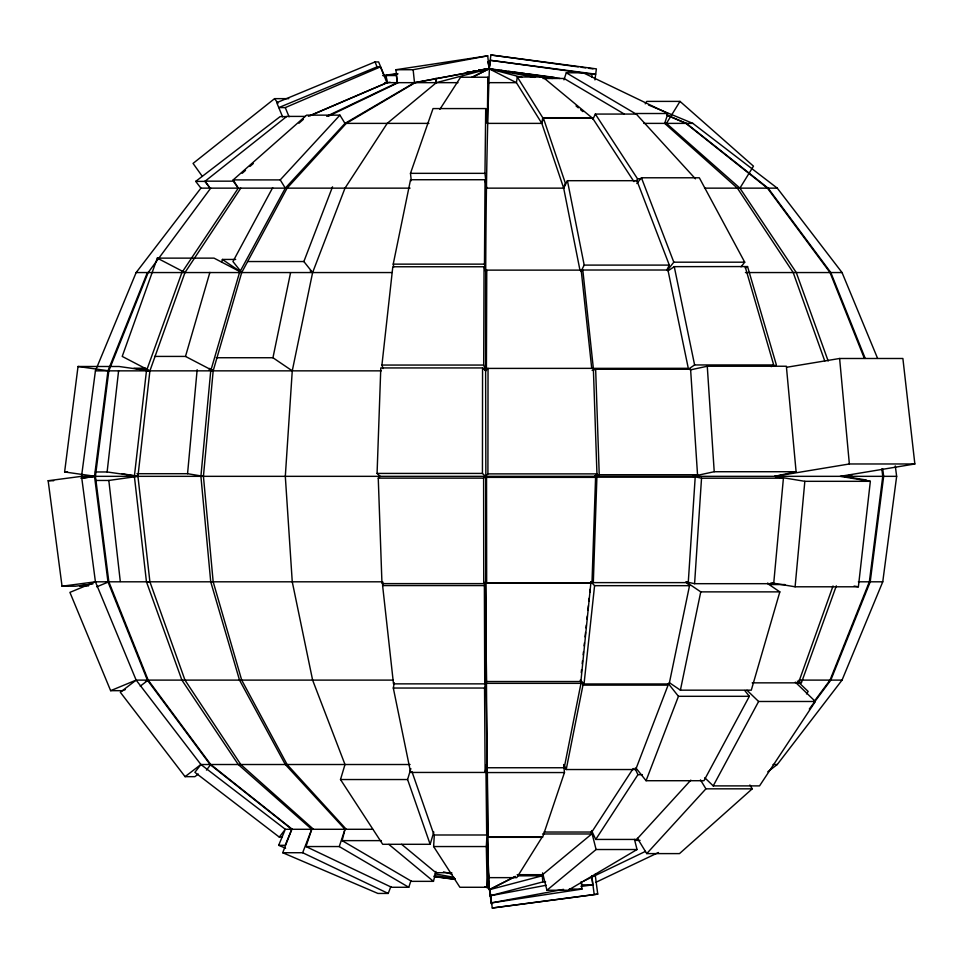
<?xml version="1.0" encoding="UTF-8"?>
<svg xmlns="http://www.w3.org/2000/svg" width="963" height="963" viewBox="0 0 963 963"><rect width="100%" height="100%" fill="white"/><g stroke="black" fill="none" stroke-linecap="round" stroke-linejoin="round"><path stroke-width="1.44" d="M482.559 367.938L485.653 370.851L486.411 368.408L688.292 368.311L667.937 270.013L582.808 270.013L593.352 368.311L596.952 473.88L594.58 476.336L595.579 477.371L591.98 582.856L486.664 582.856L486.544 477.371L482.439 473.423L482.559 367.938L380.794 367.938L377.075 473.423L380.18 476.336L378.254 478.13L381.974 583.614L483.739 583.614L485.653 581.808C486.724 408.613 483.089 235.201 489.625 62.101M378.254 478.13L483.619 478.13L487.916 473.88L488.036 368.396L485.653 370.851L483.691 365.061L484.052 266.763L392.808 266.763L381.926 365.061L383.105 368.528M486.411 368.408L486.76 270.122L581.195 270.122L591.727 368.408M486.76 270.122L486.014 272.553L484.473 264.139L485.039 179.732L410.539 179.732L393.229 264.139L393.747 266.944M666.817 270.073L669.309 265.102L636.928 180.695L567.424 180.695L563.68 188.146L486.58 188.146L484.979 173.34L485.713 108.578L433.037 108.578L410.479 173.34L411.285 180.743M471.641 77.377L489.096 68.782L489.228 61.62M487.495 838.003L488.999 888.656L484.979 886.67M439.886 109.313L460.591 77.233L487.856 77.233L487.314 123.384L541.832 123.384L563.68 188.146L579.858 269.64M697.537 474.735L599.239 474.735L594.58 476.336L596.904 477.13L593.316 582.615L688.256 582.615L695.202 477.13L692.866 476.336L697.537 474.735L690.591 369.25L595.652 369.25L592.149 370.454M633.943 181.61L592.546 118.088L543.397 118.088L541.832 123.384L516.397 82.662L489.096 68.782L489.457 61.62M486.664 582.856L485.653 581.808L487.711 836.931L542.241 836.931L516.794 877.642L488.578 877.642L488.169 869.998L487.17 887.272L459.893 887.272L433.627 846.549L434.301 835.041M487.17 887.272L486.315 846.549L487.314 829.287L488.097 837.316L542.614 837.316L564.462 772.555L563.812 765.85M492.069 69.167L489.096 68.782L436.347 82.662L387.198 123.384L344.995 188.146L312.614 272.553L292.258 370.851L285.313 476.336L292.258 581.808L312.614 680.107L344.995 764.514L340.505 779.536L382.708 844.298L430.148 844.298L433.819 832.008M796.1 471.726L774.746 476.336L783.413 478.202L773.686 583.686L694.588 583.686L701.533 478.202L692.866 476.336L714.221 471.726L796.1 471.726L786.362 366.241L707.275 366.241L690.194 369.924M136.939 473.7L187.556 473.7L197.15 369.708M346.259 829.287L287.106 764.514L241.701 680.107L213.172 581.808L203.434 476.336L213.172 370.851L241.701 272.553L287.106 188.146L346.259 123.384L415.161 82.662L489.096 68.782L559.972 78.436M795.101 586.792L804.839 481.319L870.347 481.319L858.382 586.792L795.101 586.792L772.182 583M435.986 871.419L433.458 881.35L411.622 881.35L342.118 840.627L344.995 829.287L285.313 764.514L239.522 680.107L210.728 581.808L200.906 476.336L210.728 370.851L239.522 272.553L285.313 188.146L344.995 123.384L414.499 82.662L489.096 68.782L489.878 61.355M411.959 771.628L434.024 834.993L486.7 834.993L487.314 829.287M581.243 672.655L581.556 669.682M582.194 663.724L582.519 660.75M583.157 654.792L583.482 651.807M584.12 645.848L584.433 642.875M585.071 636.916L585.552 632.45M586.034 627.984L586.347 624.999M586.985 619.04L587.31 616.067M587.948 610.109L588.429 605.643M588.899 601.177L589.224 598.192M589.862 592.233L590.187 589.26M383.467 583.06L382.612 585.576L393.494 683.862L484.738 683.862L486.014 680.107L486.447 681.527L580.882 681.527L590.981 581.808L591.98 582.856M669.273 682.623L680.396 690.17L751.296 690.17L779.837 591.872L700.751 591.872L685.921 581.808L689.52 585.673L669.165 683.971L584.035 683.971L594.58 585.673L590.981 581.808M95.397 471.966L107.122 471.966L118.581 370.948M313.517 829.287L240.786 764.514L184.98 680.107L149.903 581.808L137.938 476.336L149.903 370.851L184.98 272.553L240.786 188.146M552.124 78.412L489.096 68.782L478.731 70.347L489.096 68.782L490.011 61.355M292.258 829.287L210.728 764.514L148.17 680.107L108.843 581.808L95.421 476.336L64.617 471.966L78.027 366.494L119.087 366.494L149.903 370.851L122.217 356.418L157.294 258.132L214.027 258.132L241.701 272.553L232.95 261.539L272.673 187.689M82.337 478.178L95.421 476.336L108.843 370.851L148.17 272.553L210.728 188.146M410.069 188.146L200.906 188.146L136.144 272.553L95.421 370.851L81.542 476.336L95.421 581.808L136.144 680.107L200.906 764.514L285.313 829.287L372.645 829.287M478.755 70.191L489.096 68.782L490.901 54.987L596.386 68.879L594.941 79.905M591.727 77.004L592.101 74.187L595.688 74.187L490.203 60.296L592.101 74.187M767.764 771.808L777.273 764.514L842.047 680.107L882.758 581.808L896.649 476.336L895.277 465.936M517.3 76.992L542.735 117.703L591.884 117.703L542.735 76.992L517.3 76.992L516.397 82.662L488.169 82.662L487.856 77.233M541.832 123.384L542.735 117.703M584.035 683.971L580.448 680.107L580.978 683.345L564.222 767.752L487.109 767.752L486.58 764.514L485.123 772.446L410.623 772.446L393.313 688.039L394.288 682.755M485.123 772.446L484.558 688.039L486.014 680.107L487.109 767.752M582.964 685.126L668.093 685.126L635.712 769.533L566.208 769.533L582.964 685.126L580.448 680.107L580.882 681.527M292.258 370.851L272.95 357.742L290.573 272.649M680.396 690.17L700.751 591.872M154.586 356.418L185.486 356.418L209.886 272.373M221.562 262.297L222.393 259.444L235.682 259.444M563.68 188.146L565.245 182.862L543.397 118.088M430.148 844.298L407.59 779.536L410.852 768.606M563.957 79.845L566.28 72.791L583.229 72.791L667.925 113.514L664.675 123.384L737.393 188.146L793.199 272.553L824.773 361.017M410.972 880.627L408.757 887.272L391.532 887.272L305.981 846.549L311.735 829.287L238.27 764.514L181.899 680.107L146.46 581.808L134.375 476.336L146.46 370.851L181.899 272.553L238.27 188.146L233.19 179.9L306.655 115.139L339.915 115.139L344.995 123.384L428.908 123.384M305.981 846.549L339.253 846.549L344.995 829.287M484.738 683.862L484.377 585.576L485.653 581.808L486.447 681.527M833.043 585.961L798.471 682.851L752.187 682.851M798.447 682.743L801.409 682.743L836.329 585.853M310.206 270.916L312.614 272.553L303.863 261.539L332.524 186.822M744.76 690.519L749.358 696.309L703.965 780.716L646.065 780.716L678.446 696.309L668.322 683.574M390.87 886.538L388.209 893.435L377.893 893.435L282.725 852.724L291.801 829.287L210.09 764.514L147.387 680.107L107.964 581.808L94.518 476.336L107.964 370.851L147.387 272.553M282.725 852.724L302.659 852.724L311.735 829.287M285.59 848.186L278.668 845.321L285.313 829.287L279.306 837.112L194.899 772.338L200.906 764.514L410.069 764.514M291.801 829.287L285.156 845.321L278.668 845.321M592.847 119.388L595.339 114.067L636.278 114.067L695.442 178.841M636.29 181.501L637.542 178.841L595.339 114.067M581.062 271.313L584.192 265.102L567.424 180.695M713.222 785.892L758.615 701.485L815.348 701.485L759.542 785.892L713.222 785.892L704.784 777.743M645.234 103.835L646.739 101.392L680.01 101.392L753.463 166.154L739.909 188.146L796.281 272.553L828.18 361.017M680.01 101.392L666.444 123.384L739.909 188.146M633.185 768.51L591.8 832.032L544.131 832.032M591.571 830.551L595.736 839.435L637.939 774.673L642.393 774.673M806.488 693.914L808.15 691.434L797.364 681.142M813.928 701.81L830.022 680.107L869.348 581.808L882.758 476.336L881.819 468.897M809.305 709.045L830.804 680.107L870.215 581.808L883.661 476.336L882.722 468.897M206.443 770.099L210.728 764.514M636.844 183.536L641.43 177.782L699.331 177.782L744.724 262.189L741.053 266.799M667.395 270.254L673.811 262.189L744.724 262.189M690.82 780.15L636.675 839.435L595.736 839.435M637.386 838.243L646.751 853.603L705.915 788.829L752.235 788.829L749.888 784.989M233.19 179.9L280.233 179.9L339.915 115.139M581.231 271.71L582.808 270.013M752.235 788.829L679.505 853.603L646.751 853.603M242.17 173.316L245.505 170.379M249.959 166.443L253.293 163.505M298.939 123.264L303.381 119.34M591.354 831.623L591.727 833.97L542.578 874.681L517.143 874.681M542.566 872.887L546.948 890.233L596.097 849.522L637.037 849.522L634.473 839.399M288.756 98.647L274.587 98.647L193.057 163.409L202.314 176.361M200.906 188.146L195.718 181.381L204.89 181.381L286.793 116.403L305.307 116.403M195.718 181.381L280.125 116.607L286.613 116.607M393.277 680.107L136.144 680.107L120.315 692.253L185.077 776.66L194.899 776.66L198.294 774.059M140.249 686.174L148.17 680.107L145.485 681.214M185.077 776.66L200.906 764.514M668.045 270.868L674.256 266.655L747.553 266.558L776.347 364.857L774.12 366.349M688.401 369.166L694.612 364.953L773.698 364.953L745.157 266.655M771.219 366.638L773.698 364.953M745.326 268.063L747.553 266.558M637.037 849.522L568.134 890.233L546.948 890.233M472.195 77.377L487.796 69.444M515.193 876.486L489.192 889.716L488.169 869.998M515.386 876.486L489.385 889.716L542.133 875.824L518.19 875.824M328.299 116.27L398.201 82.662M583.638 881.097L645.475 851.376M326.674 116.27L397.286 82.662L395.913 69.721L487.723 55.83L489.096 68.782L521.874 77.413M595.989 882.252L658.451 852.52M310.146 115.704L387.198 82.662M380.433 66.868L377.063 66.868L278.776 107.591L285.265 107.591L380.433 66.868L386.97 82.662L390.159 82.264M308.353 116.294L386.97 82.662L386.091 75.547L397.936 73.934M384.345 75.752L378.615 61.933L375.028 61.933L276.73 102.656L282.592 116.8M382.756 581.808L95.421 581.808L69.914 592.377L110.637 690.676L122.662 690.676L125.346 689.556M96.757 586.816L108.843 581.808L105.942 582.194M110.637 690.676L136.144 680.107M489.457 888.355L490.047 895.819L542.795 881.927L545.612 881.927M490.047 895.819L546.238 885.262M489.553 888.283L491.094 902.969L563.548 889.367M395.913 69.721L413.139 69.721L487.723 55.83M786.952 367.216L839.616 358.489L902.885 358.489L914.85 463.973L840.254 476.336L870.347 481.319M914.85 463.973L849.354 463.973L774.746 476.336L804.839 481.319M852.038 474.976L843.805 476.336L866.604 480.068M467.103 72.141L470.04 71.695M472.965 71.238L475.903 70.793M491.094 902.969L581.977 889.078L581.207 881.747M466.874 72.141L469.848 71.695M472.809 71.238L475.77 70.793M95.638 480.453L108.831 480.453L137.938 476.336L122.048 473.7M89.92 584.493L79.736 585.925L88.536 585.925M146.99 582.23L149.903 581.808M580.99 886.454L592.799 884.841L591.703 875.933M490.961 898.07L492.274 908.013L597.746 894.121L595.134 874.26M397.526 73.585L382.672 75.535L396.407 75.547L397.286 82.662M478.695 70.143L489.096 68.782L534.934 77.389M92.869 583.915L75.451 586.214L62.041 586.214L48.15 480.73L81.542 476.336L896.649 476.336M80.904 478.238L95.421 476.336M62.041 586.214L95.421 581.808M492.274 908.013L597.746 894.121M542.891 78.472L564.089 78.472L624.048 113.911M384.731 82.662L458.015 82.662M667.925 113.514L635.171 113.514L566.28 72.791M643.826 123.384L692.866 123.384L777.273 188.146L842.047 272.553L877.594 358.392M410.479 173.34L484.979 173.34M637.542 178.841L640.515 178.841M704.531 188.146L777.273 188.146M247.72 261.539L303.863 261.539M393.229 264.139L484.473 264.139M584.192 265.102L669.309 265.102M136.144 272.553L391.785 272.553M745.434 272.553L842.047 272.553M216.242 357.742L272.95 357.742M381.926 365.061L483.691 365.061M145.786 368.215L134.013 368.215L149.903 370.851M95.421 370.851L381.264 370.851M64.617 471.966L67.542 471.966M377.075 473.423L482.439 473.423M487.916 473.88L596.952 473.88M596.904 477.13L695.202 477.13M486.544 477.371L595.579 477.371M701.533 478.202L783.413 478.202M48.15 480.73L53.699 480.73M858.37 581.808L882.758 581.808M486.098 583.229L591.414 583.229M784.989 584.553L770.28 584.553L767.643 583.181M382.612 585.576L484.377 585.576M594.58 585.673L689.52 585.673M799.097 680.107L842.047 680.107M486.544 683.345L580.978 683.345M393.313 688.039L484.558 688.039M678.446 696.309L749.358 696.309M773.072 764.514L777.273 764.514M486.7 834.993L485.966 770.219L486.58 764.514L487.362 772.555L564.462 772.555M340.505 779.536L407.59 779.536M542.578 833.97L591.727 833.97M279.306 837.112L282.087 837.112M635.58 840.386L640.046 840.386M342.118 840.627L381.408 840.627M433.627 846.549L486.315 846.549M451.803 872.707L435.914 872.707L401.619 844.31M592.799 884.841L581.796 884.841L581.435 881.867M569.265 889.078L581.977 889.078M495.03 69.565L498.003 69.95M500.977 70.347L503.95 70.732M508.404 71.322L511.377 71.707M514.35 72.105L524.751 73.477M527.724 73.862L554.459 77.389M434.12 876.643L454.921 879.388M490.901 54.987L578.233 66.868M581.195 67.266L585.624 67.867M588.586 68.277L593.027 68.879M434.325 876.438L455.126 879.255M78.027 366.494L108.843 370.851M107.122 471.966L137.938 476.336M495.018 69.673L497.979 70.118M500.941 70.564L503.902 71.021M508.344 71.695L511.305 72.141M514.266 72.586L524.63 74.151M527.592 74.596L552.762 78.412M434.301 875.596L455.03 878.738M208.839 370.129L213.172 370.851L209.549 368.396M187.556 473.7L203.434 476.336M854.073 586.082L858.382 586.792M500.796 70.961L503.721 71.503M434.975 873.814L453.994 877.353M770.797 583.06L773.686 583.686M687.365 582.121L694.588 583.686M443.474 871.876L452.032 874.127M648.568 105.027L692.866 123.384M667.07 115.115L686.378 123.384L768.101 188.146L830.804 272.553L865.219 358.392M666.661 115.115L685.921 123.384L767.451 188.146L830.022 272.553L864.365 358.392M302.659 852.724L388.209 893.435M798.845 681.431L801.409 682.743M157.294 258.132L184.98 272.553M185.486 356.418L213.172 370.851M339.253 846.549L408.757 887.272M767.487 583.494L779.837 591.872M222.393 259.444L241.701 272.553M576.043 105.93L578.33 107.82M580.617 109.722L582.892 111.612M388.883 844.419L433.458 881.35M795.318 682.141L815.348 701.485M747.023 690.29L758.615 701.485M635.941 767.98L646.065 780.716M204.89 181.381L210.09 188.146L205.083 181.164L233.263 181.164L238.27 188.146M274.587 98.647L277.958 103.354M280.233 179.9L285.313 188.146M700.45 779.874L705.915 788.829M566.208 769.533L563.68 764.514L564.499 767.258M634.966 768.318L637.939 774.673M375.028 61.933L377.315 67.47M285.265 107.591L289.081 116.8M641.43 177.782L673.811 262.189M484.052 266.763L486.014 272.553M591.715 832.176L596.097 849.522M674.256 266.655L694.612 364.953M485.039 179.732L486.58 188.146M563.861 765.597L564.222 767.752M488.157 61.644L489.096 68.782L488.975 61.632M591.727 875.668L594.159 894.121M386.031 75.535L386.97 82.662M489.806 889.294L490.697 896.047M488.518 61.632L489.096 68.782L488.735 61.632M489.998 891.305L490.733 897.239M489.986 891.172L491.599 904.293M108.831 480.453L120.291 581.471M485.713 108.578L487.314 123.384M413.139 69.721L414.499 82.662M488.349 61.644L489.096 68.782M839.616 358.489L849.354 463.973M542.193 874.464L542.795 881.927M707.275 366.241L714.221 471.726M595.652 369.25L599.239 474.735M487.711 836.931L488.578 877.642M487.362 772.555L488.097 837.316M483.619 478.13L483.739 583.614M436.347 82.662L436.01 78.376L436.347 82.662"/></g></svg>
